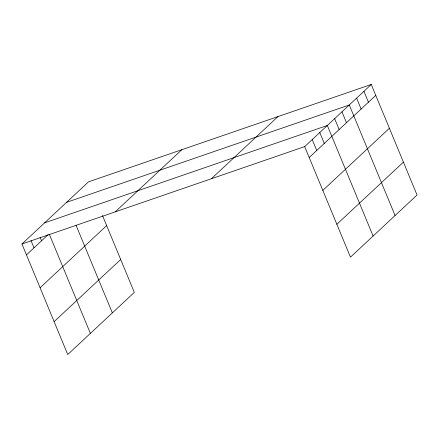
<?xml version="1.0" encoding="UTF-8"?>
<svg xmlns="http://www.w3.org/2000/svg" width="439" height="439" viewBox="0 0 439 439"><rect width="100%" height="100%" fill="white"/><g stroke="black" fill="none" stroke-linecap="round" stroke-linejoin="round"><path stroke-width="0.66" d="M102.474 215.5L134.318 292.39L67.743 354.531L21.95 243.98L88.53 181.839L371.257 84.469L417.05 195.02L350.47 257.161L304.682 146.61L371.257 84.469M26.461 254.872L48.158 234.624M115.248 211.85L181.828 149.71M40.086 287.759L106.661 225.619M54.118 321.644L120.698 259.504M211.378 178.744L277.958 116.604M309.193 157.508L375.773 95.367M322.813 190.394L389.393 128.254M336.85 224.274L403.43 162.134M66.558 202.346L349.29 104.976L395.078 215.527M44.586 222.853L327.318 125.483L373.106 236.034M21.95 243.98L304.682 146.61M363.936 91.307L368.447 102.199M356.611 98.144L361.121 109.037M341.965 111.813L346.475 122.706M334.639 118.651L339.155 129.543M319.773 132.529L324.284 143.421M312.228 139.569L316.738 150.462M76.046 225.256L112.351 312.892M49.36 234.377L90.379 333.399M40.048 237.159L41.551 240.786M30.999 240.567L34.006 247.832"/></g></svg>
